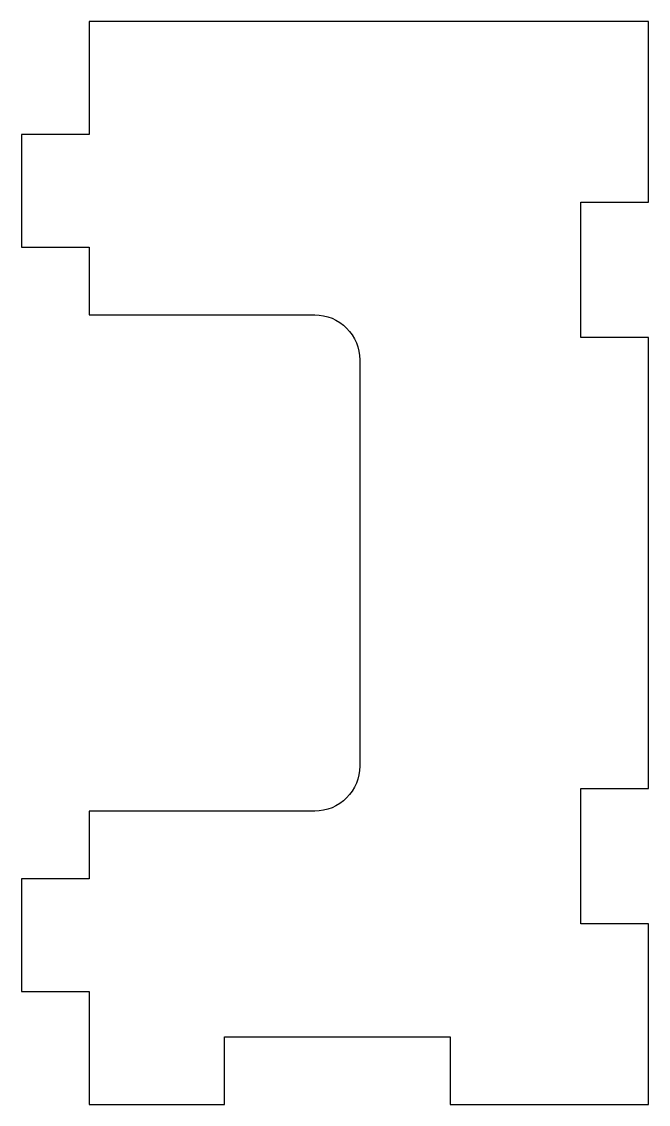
# Model space of a CAD drawing. Header units: millimetres. Extents: x -24.8 to 3, y -3 to 45.
import ezdxf

# ---------------------------------------------------------------- set-up
doc = ezdxf.new("R2010")
doc.units = ezdxf.units.MM

msp = doc.modelspace()

# ---------------------------------------------------------------- linework, layer by layer
msp.add_lwpolyline([(-15.795, -3), (-15.795, 0), (-5.795, 0), (-5.795, -3), (3, -3), (3, 5), (0, 5), (0, 11), (3, 11), (3, 31), (0, 31), (0, 37), (3, 37), (3, 45), (-21.795, 45), (-21.795, 40), (-24.795, 40), (-24.795, 35), (-21.795, 35), (-21.795, 32), (-11.795, 32, -0.414214), (-9.795, 30), (-9.795, 12, -0.414214), (-11.795, 10), (-21.795, 10), (-21.795, 7), (-24.795, 7), (-24.795, 2), (-21.795, 2), (-21.795, -3)], format="xyb", close=True)

doc.saveas('drawing.dxf')
